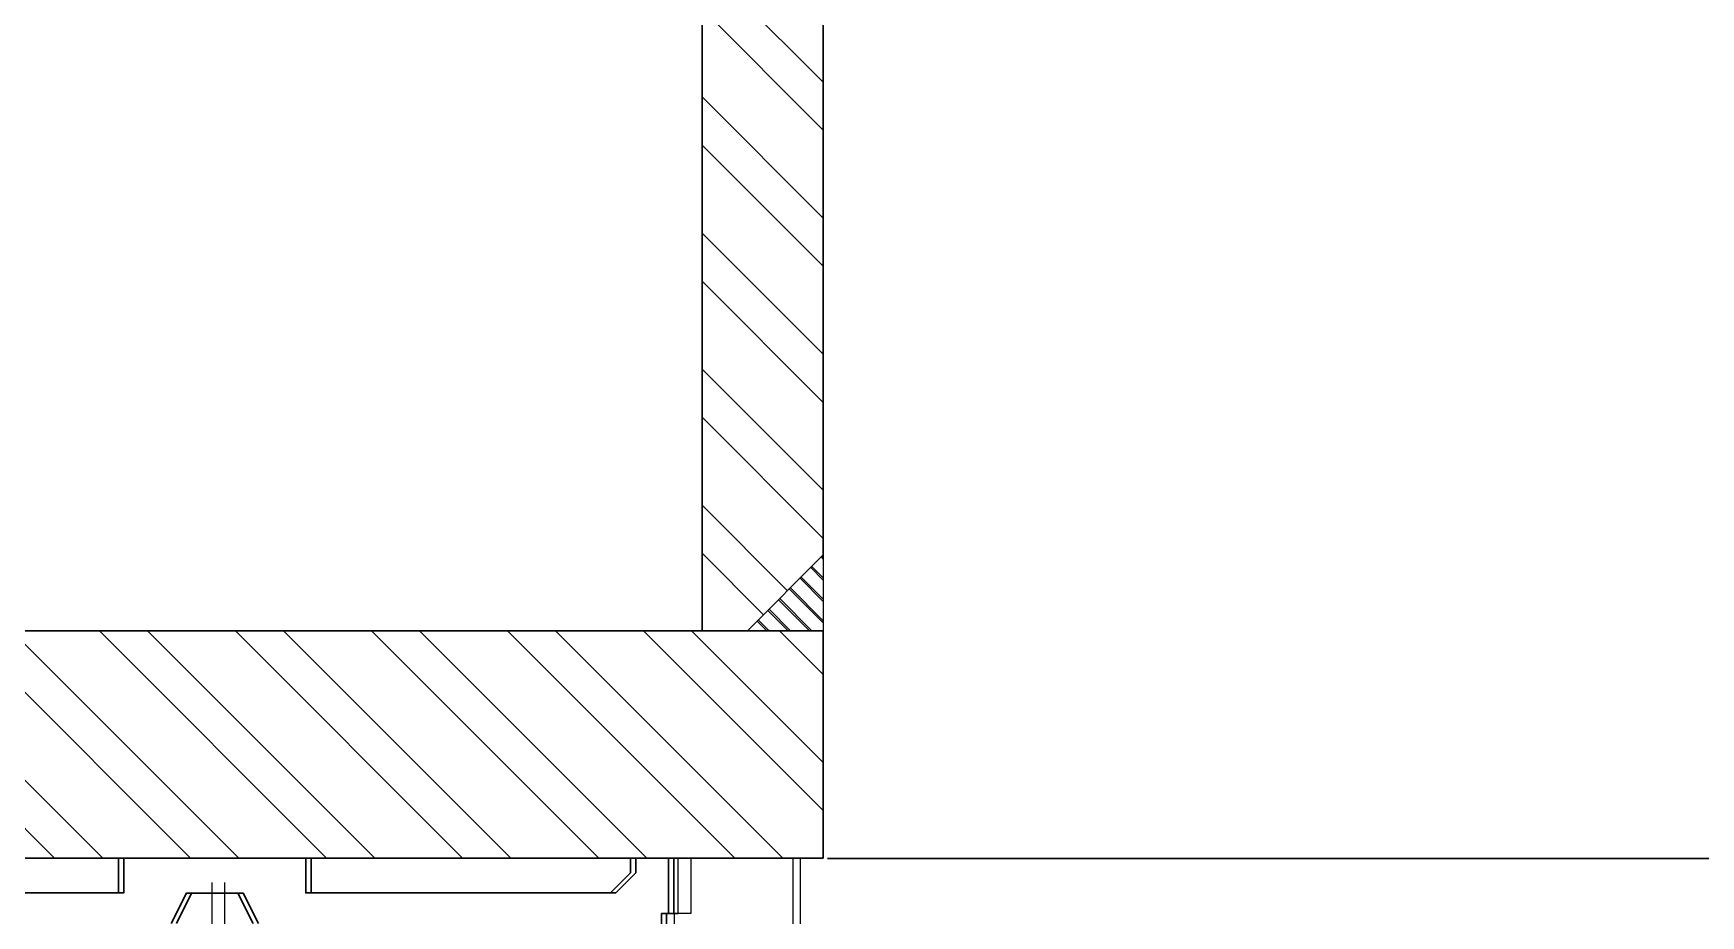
# Model space of a CAD drawing. Header units: centimetres. Extents: x -20963 to 233486, y -95276 to 159172.
# Drawn here: x 106408.05 to 106419.06, y 31752.97 to 31758.79 of the extents above; entities that cross this region are included whole.
import ezdxf

# ---------------------------------------------------------------- set-up
doc = ezdxf.new("R2010")
doc.units = ezdxf.units.CM
doc.header["$LTSCALE"] = 10
doc.header["$MEASUREMENT"] = 0
doc.linetypes.add('DASHDOT2', pattern=[0.5, 0.25, -0.125, 0, -0.125])
for name, color, linetype, lineweight in [('006 plans$0$$glazing$0$A-LIN-30', 2, 'Continuous', 30), ('006 plans$0$$glazing$0$Aluminium', 2, 'Continuous', 30), ('006 plans$0$$glazing$0$EPDM Gasket', 77, 'Continuous', 25), ('006 plans$0$$glazing$0$Hatch_steel', 33, 'Continuous', 30)]:
    doc.layers.add(name, color=color, linetype=linetype, lineweight=lineweight)
for name, color, linetype in [('006 plans$0$$glazing$0$Fastener', 80, 'Continuous'), ('006 plans$0$$glazing$0$steel', 7, 'Continuous'), ('A-MA-DEMISE LINE', 10, 'DASHDOT2'), ('LP-DIMENSION_INT_100', 51, 'Continuous')]:
    doc.layers.add(name, color=color, linetype=linetype)

# ---------------------------------------------------------------- blocks, each defined once
blk = doc.blocks.new('006 plans$0$$glazing$0$SPF2_MULLION')
at = {"layer": '006 plans$0$$glazing$0$Hatch_steel'}
h = blk.add_hatch(dxfattribs=at)
h.set_pattern_fill('_USER', color=256, angle=135, style=0, pattern_type=0)
h.set_pattern_definition([(135, (-2569.876316261594, -1530.774650389794), (-0.7071067811865476, -0.7071067811865475), [])])
h.paths.add_polyline_path([(-35.34459281759337, -66.06982391170459), (-40.34459281759337, -66.06982391170459), (-40.34459281759337, -71.06982391170459)])
at = {"layer": '006 plans$0$$glazing$0$Aluminium'}
for points in [[(-6.182057439000346, -51.06982391170459), (6.18205460277386, -51.06982391170459), (6.18205460277386, -48.76679524595966), (26.29782606346998, -48.76679524595966)], [(2.706802828703076, -46.74529237765819), (1.702221669955179, -48.74987353640608), (-1.702224506181665, -48.74987353640608), (-2.706805664929561, -46.74529237765819)], [(-29.65344071737491, -46.09221256591263), (-29.65344071737491, -47.41014623321826), (-30.13177537603769, -47.41014623321826), (-30.13177537603769, -51.06982391170459), (-27.61668934195768, -51.06982391170459), (-27.61668934195768, -50.08565568816266), (-26.29782889969647, -48.76679524595966), (-6.182057439000346, -48.76679524595966), (-6.182057439000346, -51.06982391170459)]]:
    blk.add_lwpolyline(points, dxfattribs=at)
at = {"layer": '006 plans$0$$glazing$0$EPDM Gasket'}
blk.add_lwpolyline([(-29.65344071737491, -46.09221221716143), (-29.65344071737491, -47.41014588446706), (-30.76317156711593, -47.41014588446706), (-30.76317156711593, -51.06982356295339), (-38.34459281759337, -51.06982356295339), (-38.34459103364497, -41.95953590865247, 0.06330263396752665)], format="xyb", dxfattribs=at)
at = {"layer": '006 plans$0$$glazing$0$Fastener', "color": 2}
blk.add_lwpolyline([(1.711305230855942e-08, 34.27030599041609), (-1.430627889931202e-06, -49.46704635955393)], dxfattribs=at)
at = {"layer": '006 plans$0$$glazing$0$steel'}
blk.add_line((-40.34459281759337, -71.06982391170459), (-40.34459281759337, -66.06982391170459), dxfattribs=at)
for points in [[(-40.34459281759337, -66.06982391170459), (39.65540718240663, -66.06982391170459), (39.65540718240663, -51.06982391170459), (-40.34459281759337, -51.06982391170459)], [(-32.34459281759337, -236.0698239117046), (-35.34459281759337, -236.0698239117046), (-40.34459281759337, -231.0698239117046), (-40.34459281759337, -71.06982391170459), (-35.34459281759337, -66.06982391170459), (-32.34459281759337, -66.06982391170459)]]:
    blk.add_lwpolyline(points, close=True, dxfattribs=at)
blk = doc.blocks.new('006 plans$0$$glazing$0$SPF1_MULLION')
at = {"layer": '006 plans$0$$glazing$0$Hatch_steel'}
h = blk.add_hatch(dxfattribs=at)
h.set_pattern_fill('STEEL', color=256, scale=2, style=0)
h.set_pattern_definition([(45, (0, 0), (-4.490128060534576, 4.490128060534577), []), (45, (0, 3.175), (-4.490128060534576, 4.490128060534577), [])])
h.paths.add_polyline_path([(39.65540718235297, -51.0698242604501), (-40.34459281764703, -51.0698242604501), (-40.34459281764703, -66.0698242604501), (39.65540718235297, -66.0698242604501)])
h.paths.add_polyline_path([(39.65540718235297, -71.0698242604501), (34.65540718235297, -66.0698242604501), (31.65540718235297, -66.0698242604501), (31.65540718235297, -236.0698242604501), (34.65540718235297, -236.0698242604501), (39.65540718235297, -231.0698242604501)])
h.paths.add_polyline_path([(39.65540718235297, -236.0698242604501), (-40.34459281764703, -236.0698242604501), (-40.34459281764703, -251.0698242604501), (39.65540718235297, -251.0698242604501)])
h.paths.add_polyline_path([(-32.34459281764703, -66.0698242604501), (-35.34459281764703, -66.0698242604501), (-40.34459281764703, -71.0698242604501), (-40.34459281764703, -231.0698242604501), (-35.34459281764703, -236.0698242604501), (-32.34459281764702, -236.0698242604501)])
h = blk.add_hatch(dxfattribs=at)
h.set_pattern_fill('_USER', color=256, angle=135, style=0, pattern_type=0)
h.set_pattern_definition([(45.00000000000001, (2569.187130626328, -1530.774650738527), (0.7071067811865476, -0.7071067811865475), [])])
h.paths.add_polyline_path([(34.65540718235297, -66.0698242604501), (39.65540718235297, -66.0698242604501), (39.65540718235297, -71.0698242604501)])
at = {"layer": '006 plans$0$$glazing$0$Aluminium'}
for points in [[(-6.52664883851412, -51.0698242604501), (5.837463203220068, -51.0698242604501), (5.837463203220068, -48.76679559471063), (25.95323466395439, -48.76679559471063), (27.27209510614921, -50.08565603690454), (27.27209510614921, -51.0698242604501), (29.7871811402465, -51.0698242604501), (29.7871811402465, -47.41014658196195), (29.30884648157462, -47.41014658196195), (29.30884648157462, -46.09221291464451)], [(2.362211429135641, -46.74529272640007), (1.357630270375012, -48.74987388515979), (-2.046815905669064, -48.74987388515979), (-3.051397064428784, -46.74529272640007)], [(-26.64242029924844, -48.76679559471063), (-6.52664883851412, -48.76679559471063), (-6.52664883851412, -51.0698242604501)]]:
    blk.add_lwpolyline(points, dxfattribs=at)
at = {"layer": '006 plans$0$$glazing$0$EPDM Gasket'}
blk.add_lwpolyline([(38.15540342437544, -41.95953625739844), (38.15540520837021, -51.06982391170118), (30.91857535741656, -51.06982391170118), (30.91857535741656, -47.41014623321303), (29.80884450759186, -47.41014623321303), (29.80884450759186, -46.09221256589558)], dxfattribs=at)
at = {"layer": '006 plans$0$$glazing$0$Fastener', "color": 2}
blk.add_lwpolyline([(0.1554071995260529, 34.27030564166148), (0.1554057517923866, -49.46704670830832)], dxfattribs=at)
at = {"layer": '006 plans$0$$glazing$0$steel'}
blk.add_line((39.65540718235297, -71.0698242604501), (39.65540718235297, -66.0698242604501), dxfattribs=at)
for points in [[(-40.34459281764703, -66.0698242604501), (39.65540718235297, -66.0698242604501), (39.65540718235297, -51.0698242604501), (-40.34459281764703, -51.0698242604501)], [(34.65540718235297, -236.0698242604501), (31.65540718235297, -236.0698242604501), (31.65540718235297, -66.0698242604501), (34.65540718235297, -66.0698242604501), (39.65540718235297, -71.0698242604501), (39.65540718235297, -231.0698242604501)]]:
    blk.add_lwpolyline(points, close=True, dxfattribs=at)
blk = doc.blocks.new('gfgf')
at = {"layer": '006 plans$0$$glazing$0$A-LIN-30', "color": 30}
blk.add_line((400198.4667645388, 244851.0300685568), (401866.9972880024, 244851.0307329799), dxfattribs=at)
at = {"color": 1, "rotation": 180}
blk.add_blockref('006 plans$0$$glazing$0$SPF2_MULLION', (400157.8421387654, 244799.9990739079), dxfattribs=at)
at = {"extrusion": (0, 0, -1), "zscale": -1, "rotation": 179.9995241746047}
blk.add_blockref('006 plans$0$$glazing$0$SPF1_MULLION', (-400158.5334094652, 244799.9992799405), dxfattribs=at)
blk = doc.blocks.new('PLAN')
at = {"layer": 'A-MA-DEMISE LINE', "color": 4, "xscale": 0.1, "yscale": 0.1, "zscale": 0.1}
blk.add_blockref('gfgf', (62317.38110199603, 7268.244242211797, -1.122847812e-07), dxfattribs=at)

msp = doc.modelspace()

# ---------------------------------------------------------------- block references
at = {"layer": 'LP-DIMENSION_INT_100', "color": 2}
msp.add_blockref('PLAN', (4076.066850585368, 0), dxfattribs=at)

doc.saveas('drawing.dxf')
